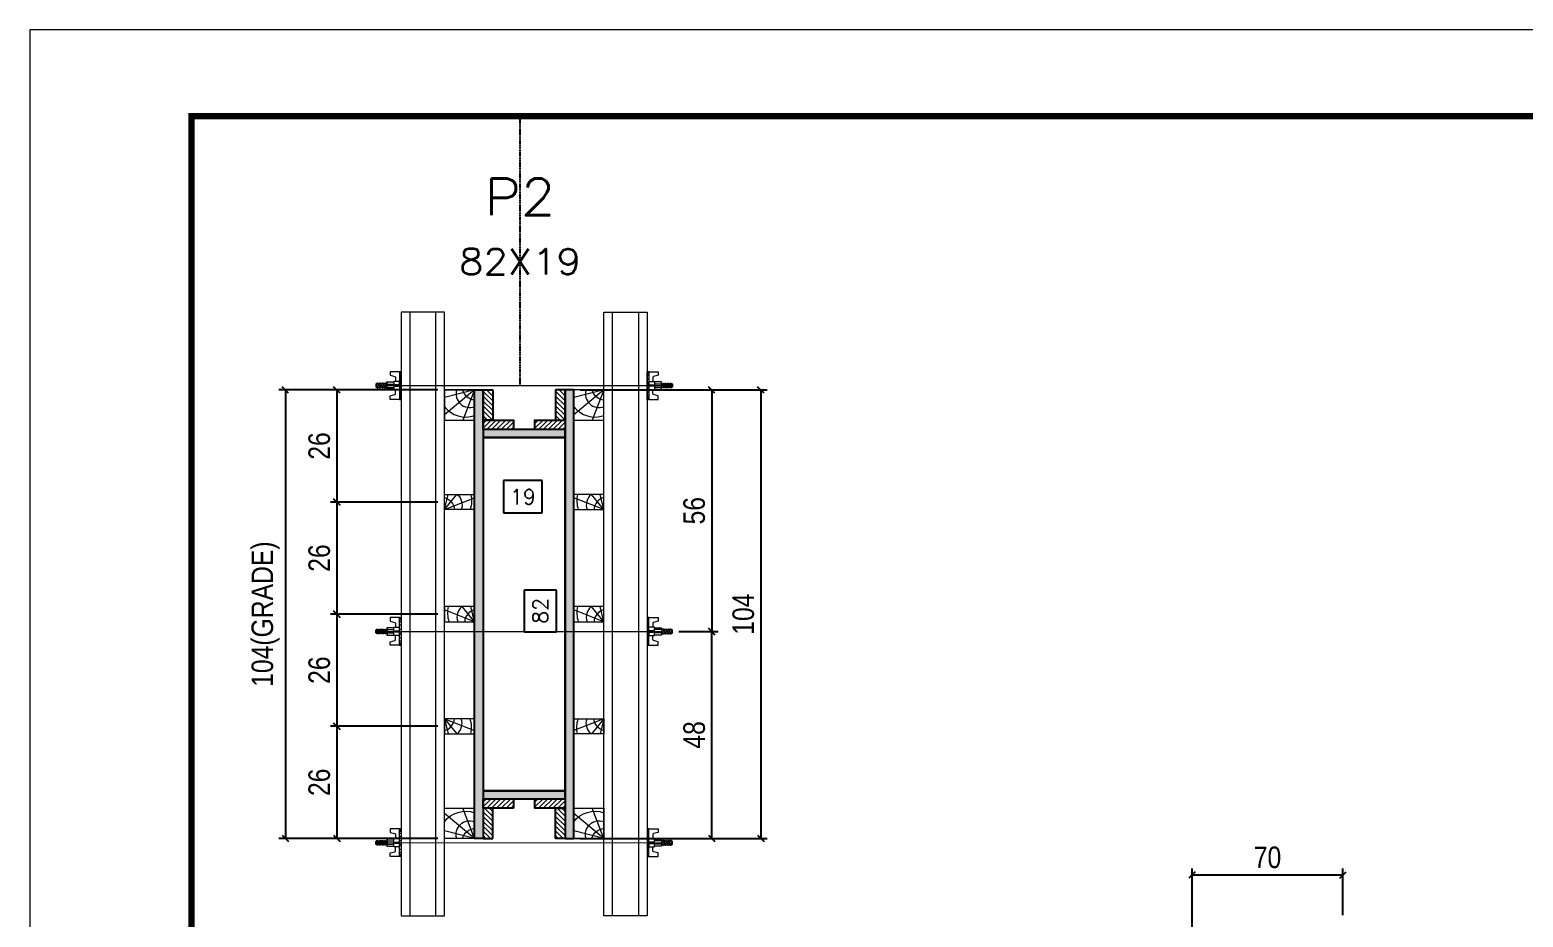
# Model space of a CAD drawing. Extents: x 808 to 7089, y -98 to 17032.
# Drawn here: x 3992 to 4684, y 15472 to 15884 of the extents above; entities that cross this region are included whole.
import ezdxf
from ezdxf.enums import TextEntityAlignment as Align

# ---------------------------------------------------------------- set-up
doc = ezdxf.new("R2010")
doc.units = 0
doc.linetypes.add('DASHED', pattern=[0.75, 0.5, -0.25])
doc.linetypes.add('HIDDEN', pattern=[0.375, 0.25, -0.125])
for name, color, linetype in [('CHAPA', 1, 'Continuous'), ('COTA', 241, 'Continuous'), ('Cota Seção (2x)', 241, 'Continuous'), ('MEIO_PONT', 93, 'Continuous'), ('Painéis', 200, 'Continuous'), ('SARRAFO', 251, 'Continuous'), ('Texto de Titulo', 7, 'Continuous'), ('Texto Qtd Sarr', 242, 'Continuous')]:
    doc.layers.add(name, color=color, linetype=linetype)
for name, color, linetype, lineweight in [('Folhas', 255, 'Continuous', 9), ('Hachura', 251, 'Continuous', 9), ('Madeira', 126, 'Continuous', 18), ('Perfil Metálico', 224, 'Continuous', 18), ('SARRAFO DE PRESSAO', 251, 'DASHED', 9), ('Texto Seção', 7, 'Continuous', 15)]:
    doc.layers.add(name, color=color, linetype=linetype, lineweight=lineweight)
doc.styles.add('COTA TECNICA', font='techl___.ttf', dxfattribs={"height": 10})
doc.styles.add('COTA TECNICA 2X', font='techl___.ttf', dxfattribs={"height": 10})
doc.styles.add('ROMANS', font='romans.shx')
doc.dimstyles.new('PAINEL', dxfattribs={"dimtxt": 10, "dimasz": 3, "dimexe": 3, "dimexo": 3, "dimgap": 3, "dimtad": 1, "dimdec": 1, "dimzin": 12, "dimdsep": 46, "dimtxsty": 'COTA TECNICA', "dimblk1": 'OBLIQUE', "dimblk2": 'OBLIQUE', "dimsah": 1, "dimcen": 0.9, "dimclrd": 4, "dimclre": 4, "dimclrt": 240, "dimadec": 1, "dimazin": 3, "dimtfac": 1, "dimtdec": 1, "dimtmove": 0, "dimatfit": 3, "dimfxl": 1, "dimtolj": 1, "dimtzin": 12, "dimarcsym": 0})
doc.dimstyles.new('SECAO PILAR', dxfattribs={"dimtxt": 10, "dimasz": 3, "dimexe": 3, "dimexo": 3, "dimgap": 3, "dimtad": 1, "dimdec": 1, "dimlfac": 0.5, "dimzin": 12, "dimdsep": 46, "dimtxsty": 'COTA TECNICA 2X', "dimblk1": 'OBLIQUE', "dimblk2": 'OBLIQUE', "dimsah": 1, "dimcen": 0.9, "dimclrd": 256, "dimclre": 256, "dimclrt": 256, "dimadec": 1, "dimazin": 3, "dimtfac": 1, "dimtdec": 1, "dimtmove": 0, "dimatfit": 3, "dimfxl": 1, "dimtolj": 1, "dimtzin": 12, "dimarcsym": 0})
doc.dimstyles.new('SECÇÃO 2', dxfattribs={"dimtxt": 7, "dimasz": 6, "dimexe": 0.18, "dimexo": 2, "dimgap": -4, "dimtad": 3, "dimdec": 1, "dimlfac": 0.5, "dimzin": 12, "dimdsep": 46, "dimtxsty": 'ROMANS', "dimblk": 'ARCHTICK', "dimcen": 0.09, "dimse1": 1, "dimse2": 1, "dimsd1": 1, "dimsd2": 1, "dimclrd": 180, "dimclre": 5, "dimclrt": 1, "dimadec": 0, "dimazin": 3, "dimtfac": 1, "dimtdec": 1, "dimtofl": 0, "dimtmove": 0, "dimatfit": 3, "dimldrblk": 'ARCHTICK', "dimfxl": 1, "dimtolj": 1, "dimtzin": 0, "dimarcsym": 0})
pattern_1 = [(135, (-18689.4149, 25011.8521), (-1.12253202, -1.12253202), [])]
pattern_2 = [(135, (-18689.4149, 24840.8521), (-1.12253202, -1.12253202), [])]

# ---------------------------------------------------------------- blocks, each defined once
blk = doc.blocks.new('9999999999')
at = {"layer": 'Folhas'}
blk.add_lwpolyline([(98138.98, 34190.21), (99623.98, 34190.21), (99623.98, 35240.21), (98138.98, 35240.21)], close=True, dxfattribs=at)
at = {"layer": 'Folhas', "color": 30, "const_width": 3}
blk.add_lwpolyline([(98213.98, 34230.21), (99583.98, 34230.21), (99583.98, 35200.21), (98213.98, 35200.21)], close=True, dxfattribs=at)
blk = doc.blocks.new('*D32')
at = {"layer": 'Cota Seção (2x)', "color": 180, "lineweight": -2, "transparency": 16777216}
for p, q in [((4235.99, 15624.06), (4220.99, 15624.06)), ((4220.99, 15624.06), (4220.99, 15604.73)), ((4235.99, 15604.73), (4235.99, 15624.06)), ((4220.99, 15604.73), (4235.99, 15604.73))]:
    blk.add_line(p, q, dxfattribs=at)
at = {"layer": 'Defpoints', "color": 0, "transparency": 16777216}
for p in [(4201.99, 15694.9), (4201.99, 15530.9), (4239.99, 15530.9)]:
    blk.add_point(p, dxfattribs=at)
at = {"layer": 'Cota Seção (2x)', "color": 1, "transparency": 16777216, "insert": (4228.49, 15614.4), "char_height": 7, "attachment_point": 5, "rotation": 90, "style": 'ROMANS'}
blk.add_mtext('\\A1;82', dxfattribs=at)
blk = doc.blocks.new('_ArchTick')
at = {"color": 0, "linetype": 'ByBlock', "const_width": 0.15}
blk.add_lwpolyline([(-0.5, -0.5), (0.5, 0.5)], dxfattribs=at)
blk = doc.blocks.new('_Oblique')
at = {"color": 0, "linetype": 'ByBlock', "lineweight": -2}
blk.add_line((-0.5, -0.5), (0.5, 0.5), dxfattribs=at)
blk = doc.blocks.new('*D33')
at = {"layer": 'Cota Seção (2x)', "lineweight": -2, "transparency": 16777216}
for p, q in [((4246.99, 15716.9), (4333.77, 15716.9)), ((4330.77, 15716.9), (4330.77, 15508.9)), ((4246.99, 15508.9), (4333.77, 15508.9))]:
    blk.add_line(p, q, dxfattribs=at)
at = {"layer": 'Defpoints', "color": 0, "transparency": 16777216}
for p in [(4243.99, 15716.9), (4243.99, 15508.9), (4330.77, 15508.9)]:
    blk.add_point(p, dxfattribs=at)
at = {"layer": 'Cota Seção (2x)', "lineweight": -2, "transparency": 16777216, "xscale": 3, "yscale": 3, "zscale": 3}
for p, rotation in [((4330.77, 15716.9), 90), ((4330.77, 15508.9), 270)]:
    blk.add_blockref('_Oblique', p, dxfattribs=dict(at, rotation=rotation))
at = {"layer": 'Cota Seção (2x)', "transparency": 16777216, "insert": (4322.67, 15612.9), "char_height": 10, "attachment_point": 5, "rotation": 90, "style": 'COTA TECNICA 2X'}
blk.add_mtext('\\A1;104', dxfattribs=at)
blk = doc.blocks.new('*D34')
at = {"layer": 'Cota Seção (2x)', "lineweight": -2, "transparency": 16777216}
for p, q in [((4280.99, 15716.9), (4311, 15716.9)), ((4308, 15716.9), (4308, 15604.83)), ((4292.79, 15604.83), (4311, 15604.83))]:
    blk.add_line(p, q, dxfattribs=at)
at = {"layer": 'Defpoints', "color": 0, "transparency": 16777216}
for p in [(4277.99, 15716.9), (4289.79, 15604.83), (4308, 15604.83)]:
    blk.add_point(p, dxfattribs=at)
at = {"layer": 'Cota Seção (2x)', "lineweight": -2, "transparency": 16777216, "xscale": 3, "yscale": 3, "zscale": 3}
for p, rotation in [((4308, 15716.9), 90), ((4308, 15604.83), 270)]:
    blk.add_blockref('_Oblique', p, dxfattribs=dict(at, rotation=rotation))
at = {"layer": 'Cota Seção (2x)', "transparency": 16777216, "insert": (4299.89, 15660.87), "char_height": 10, "attachment_point": 5, "rotation": 90, "style": 'COTA TECNICA 2X'}
blk.add_mtext('\\A1;56', dxfattribs=at)
blk = doc.blocks.new('*D35')
at = {"layer": 'Cota Seção (2x)', "lineweight": -2, "transparency": 16777216}
for p, q in [((4292.79, 15604.83), (4311, 15604.83)), ((4308, 15508.9), (4308, 15604.83)), ((4280.99, 15508.9), (4311, 15508.9))]:
    blk.add_line(p, q, dxfattribs=at)
at = {"layer": 'Defpoints', "color": 0, "transparency": 16777216}
for p in [(4289.79, 15604.83), (4308, 15604.83), (4277.99, 15508.9)]:
    blk.add_point(p, dxfattribs=at)
at = {"layer": 'Cota Seção (2x)', "lineweight": -2, "transparency": 16777216, "xscale": 3, "yscale": 3, "zscale": 3}
for p, rotation in [((4308, 15604.83), 90), ((4308, 15508.9), 270)]:
    blk.add_blockref('_Oblique', p, dxfattribs=dict(at, rotation=rotation))
at = {"layer": 'Cota Seção (2x)', "transparency": 16777216, "insert": (4299.9, 15556.87), "char_height": 10, "attachment_point": 5, "rotation": 90, "style": 'COTA TECNICA 2X'}
blk.add_mtext('\\A1;48', dxfattribs=at)
blk = doc.blocks.new('*D36')
at = {"layer": 'Cota Seção (2x)', "color": 180, "lineweight": -2, "transparency": 16777216}
for p, q in [((4229.38, 15674.81), (4211.38, 15674.81)), ((4211.38, 15674.81), (4211.38, 15659.81)), ((4229.38, 15659.81), (4229.38, 15674.81)), ((4211.38, 15659.81), (4229.38, 15659.81))]:
    blk.add_line(p, q, dxfattribs=at)
at = {"layer": 'Defpoints', "color": 0, "transparency": 16777216}
for p in [(4201.99, 15694.9), (4239.99, 15694.9), (4239.99, 15655.81)]:
    blk.add_point(p, dxfattribs=at)
at = {"layer": 'Cota Seção (2x)', "color": 1, "transparency": 16777216, "insert": (4220.38, 15667.31), "char_height": 7, "attachment_point": 5, "style": 'ROMANS'}
blk.add_mtext('\\A1;19', dxfattribs=at)
blk = doc.blocks.new('titulo1')
at = {"layer": 'Defpoints', "color": 252, "linetype": 'HIDDEN', "ltscale": 2}
blk.add_line((0, 0), (0, 125), dxfattribs=at)
at = {"layer": 'Defpoints', "style": 'ROMANS', "oblique": 15}
blk.add_attdef('FOLHA', text='', height=10, dxfattribs=at).set_placement((0, 15.58), align=Align.MIDDLE_CENTER)
at = {"layer": 'Texto Qtd Sarr', "color": 3, "style": 'ROMANS', "oblique": 15}
for tag, height, p in [('TITULO', 17, (0, 71.45)), ('SEÇÃO', 12, (0, 41.55))]:
    blk.add_attdef(tag, text='', height=height, dxfattribs=at).set_placement(p, align=Align.MIDDLE_CENTER)
blk = doc.blocks.new('PONTALETE')
at = {"layer": 'Madeira'}
for q in [(2.71, 7), (7, 5.76), (7, 1.74)]:
    blk.add_line((0, 0), q, dxfattribs=at)
blk.add_lwpolyline([(0, 0), (7, 0), (7, 7), (0, 7)], close=True, dxfattribs=at)
for centre, radius, start, end in [((2.04, 0.06), 6.23, 37.2818, 109.0913), ((1.09, 0.9), 3.19, 343.603, 109.9847), ((-0.21, -0.78), 3.09, 14.6322, 86.0383)]:
    blk.add_arc(centre, radius, start, end, dxfattribs=at)
blk = doc.blocks.new('*D37')
at = {"layer": 'Cota Seção (2x)', "lineweight": -2, "transparency": 16777216}
for p, q in [((4180.99, 15716.9), (4107.22, 15716.9)), ((4110.22, 15716.9), (4110.22, 15508.9)), ((4180.99, 15508.9), (4107.22, 15508.9))]:
    blk.add_line(p, q, dxfattribs=at)
at = {"layer": 'Defpoints', "color": 0, "transparency": 16777216}
for p in [(4183.99, 15716.9), (4110.22, 15508.9), (4183.99, 15508.9)]:
    blk.add_point(p, dxfattribs=at)
at = {"layer": 'Cota Seção (2x)', "lineweight": -2, "transparency": 16777216, "xscale": 3, "yscale": 3, "zscale": 3}
for p, rotation in [((4110.22, 15716.9), 90), ((4110.22, 15508.9), 270)]:
    blk.add_blockref('_Oblique', p, dxfattribs=dict(at, rotation=rotation))
at = {"layer": 'Cota Seção (2x)', "transparency": 16777216, "insert": (4101, 15612.9), "char_height": 10, "attachment_point": 5, "rotation": 90, "style": 'COTA TECNICA 2X'}
blk.add_mtext('\\A1;104(GRADE)', dxfattribs=at)
blk = doc.blocks.new('*D38')
at = {"layer": 'Cota Seção (2x)', "lineweight": -2, "transparency": 16777216}
for p, q in [((4180.99, 15560.9), (4131.06, 15560.9)), ((4134.06, 15560.9), (4134.06, 15508.9)), ((4180.99, 15508.9), (4131.06, 15508.9))]:
    blk.add_line(p, q, dxfattribs=at)
at = {"layer": 'Defpoints', "color": 0, "transparency": 16777216}
for p in [(4183.99, 15560.9), (4134.06, 15508.9), (4183.99, 15508.9)]:
    blk.add_point(p, dxfattribs=at)
at = {"layer": 'Cota Seção (2x)', "lineweight": -2, "transparency": 16777216, "xscale": 3, "yscale": 3, "zscale": 3}
for p, rotation in [((4134.06, 15560.9), 90), ((4134.06, 15508.9), 270)]:
    blk.add_blockref('_Oblique', p, dxfattribs=dict(at, rotation=rotation))
at = {"layer": 'Cota Seção (2x)', "transparency": 16777216, "insert": (4125.96, 15534.9), "char_height": 10, "attachment_point": 5, "rotation": 90, "style": 'COTA TECNICA 2X'}
blk.add_mtext('\\A1;26', dxfattribs=at)
blk = doc.blocks.new('MEIO PONTALETE')
at = {"layer": 'Madeira'}
for q in [(2.71, 7), (3.5, 2.88), (3.5, 0.87)]:
    blk.add_line((0, 0), q, dxfattribs=at)
blk.add_lwpolyline([(0, 0), (3.5, 0), (3.5, 7), (0, 7)], close=True, dxfattribs=at)
for centre, radius, start, end in [((2.04, 0.06), 6.23, 76.4499, 109.0913), ((1.09, 0.9), 3.19, 40.9063, 109.9847), ((-0.21, -0.78), 3.09, 14.6322, 86.0383)]:
    blk.add_arc(centre, radius, start, end, dxfattribs=at)
blk = doc.blocks.new('C')
at = {"layer": 'Hachura', "color": 0}
for p, q in [((0, 3.22), (0, -3.22)), ((0.45, 3.22), (0, 3.22)), ((0.46, 3.16), (0, 3.16)), ((0.46, 3.05), (0, 3.05)), ((0.46, 2.88), (0, 2.88)), ((0, 2.75), (0, -1.16)), ((0.46, 2.65), (0, 2.65)), ((0.46, 2.23), (0, 2.23)), ((0.46, 1.51), (0, 1.51)), ((0.39, 0.49), (0.17, 0.49)), ((0.45, -3.23), (0.45, 3.22)), ((0.45, 3.22), (2.58, 3.22)), ((1.74, 0.97), (0.45, 0.97)), ((1.45, 0.1), (0.45, 0.1)), ((1.35, 1.94), (1.35, 0.96)), ((2.58, 2.39), (1.47, 2.09)), ((1.74, -0.97), (1.74, 0.97)), ((1.74, 0.97), (1.74, 0.84)), ((1.74, 0.97), (1.74, 0.84)), ((1.74, 0.84), (3.35, 0.84)), ((3.35, 0.45), (1.74, 0.45)), ((2.58, 3.22), (2.58, 2.39)), ((3.32, 0.84), (3.32, -0.84)), ((3.35, 0.84), (3.35, -0.84)), ((3.68, 0.45), (3.35, 0.45)), ((3.84, -0.52), (3.35, 0.45)), ((3.35, 0.06), (3.67, -0.57)), ((3.68, 0.45), (4.16, -0.52)), ((3.72, 0.5), (4.25, -0.57)), ((4.37, -0.55), (3.83, 0.53)), ((4.15, 0.45), (3.93, 0.45)), ((4.42, -0.52), (3.93, 0.45)), ((4.15, 0.45), (4.26, 0.45)), ((4.26, 0.45), (4.74, -0.52)), ((4.3, 0.5), (4.83, -0.57)), ((4.95, -0.55), (4.41, 0.53)), ((4.51, 0.45), (4.84, 0.45)), ((5, -0.52), (4.51, 0.45)), ((4.84, 0.45), (5.32, -0.52)), ((4.88, 0.5), (5.41, -0.57)), ((5.53, -0.55), (4.99, 0.53)), ((5.58, -0.52), (5.09, 0.45)), ((5.42, 0.45), (5.09, 0.45)), ((5.58, -0.52), (5.09, 0.45)), ((5.42, 0.45), (5.74, -0.19)), ((5.46, 0.5), (5.74, -0.07)), ((5.74, 0.19), (5.57, 0.53)), ((5.74, 0.32), (5.68, 0.45)), ((5.68, 0.45), (5.74, 0.45)), ((5.74, 0.45), (5.9, 0.29)), ((5.74, 0.45), (5.74, -0.52)), ((5.9, -0.36), (5.9, 0.29)), ((0.45, 0), (0, 0)), ((0.46, -1.52), (0, -1.52)), ((0.46, -2.23), (0, -2.23)), ((0.46, -2.65), (0, -2.65)), ((0.46, -2.88), (0, -2.88)), ((0.46, -3.05), (0, -3.05)), ((0.46, -3.16), (0, -3.16)), ((0, -3.22), (2.57, -3.22)), ((0.08, -0.48), (0.29, -0.48)), ((0.29, -0.48), (0.4, -0.48)), ((0.45, 0), (0.45, -0.97)), ((0.45, -0.16), (1.45, -0.16)), ((0.45, -0.65), (0.45, -0.32)), ((0.45, -3.23), (0.45, -0.65)), ((0.45, -0.97), (1.74, -0.97)), ((1.35, -1.94), (1.35, -0.97)), ((2.58, -2.39), (1.47, -2.1)), ((3.35, -0.32), (1.74, -0.32)), ((3.35, -0.84), (1.74, -0.84)), ((2.58, -3.23), (2.58, -2.39)), ((3.35, -0.07), (3.58, -0.52)), ((3.35, -0.52), (3.58, -0.52)), ((3.84, -0.52), (4.16, -0.52)), ((4.42, -0.52), (4.74, -0.52)), ((4.63, -0.52), (4.74, -0.52)), ((5, -0.52), (5.32, -0.52)), ((5.58, -0.52), (5.74, -0.52)), ((5.74, -0.52), (5.9, -0.36)), ((5.74, -0.52), (5.74, -0.52))]:
    blk.add_line(p, q, dxfattribs=at)
for centre, radius, start, end in [((1.52, 1.94), 0.161, 104.7436, 180), ((1.44, -0.03), 0.129, 272.695, 87.305), ((3.81, 0.39), 0.143, 25.5688, 154.4312), ((4.39, 0.39), 0.143, 25.5688, 154.4312), ((4.97, 0.39), 0.143, 25.5688, 154.4312), ((5.55, 0.39), 0.143, 25.5688, 154.4312), ((0.17, -0.37), 0.174, 221.744, 317.8592), ((1.52, -1.94), 0.161, 180, 255.2564), ((3.71, -0.4), 0.174, 222.1408, 318.256), ((4.29, -0.4), 0.174, 222.1408, 318.256), ((4.87, -0.4), 0.174, 222.1408, 318.256), ((5.45, -0.4), 0.174, 222.1408, 318.256), ((5.61, -0.4), 0.174, 317.8592, 318.256)]:
    blk.add_arc(centre, radius, start, end, dxfattribs=at)
blk = doc.blocks.new('*D39')
at = {"layer": 'COTA', "lineweight": -2, "transparency": 16777216}
for p, q in [((4180.99, 15716.9), (4131.06, 15716.9)), ((4134.06, 15716.9), (4134.06, 15664.9)), ((4180.99, 15664.9), (4131.06, 15664.9))]:
    blk.add_line(p, q, dxfattribs=at)
at = {"layer": 'Defpoints', "color": 0, "transparency": 16777216}
for p in [(4183.99, 15716.9), (4134.06, 15664.9), (4183.99, 15664.9)]:
    blk.add_point(p, dxfattribs=at)
at = {"layer": 'COTA', "lineweight": -2, "transparency": 16777216, "xscale": 3, "yscale": 3, "zscale": 3}
for p, rotation in [((4134.06, 15716.9), 90), ((4134.06, 15664.9), 270)]:
    blk.add_blockref('_Oblique', p, dxfattribs=dict(at, rotation=rotation))
at = {"layer": 'COTA', "transparency": 16777216, "insert": (4125.96, 15690.9), "char_height": 10, "attachment_point": 5, "rotation": 90, "style": 'COTA TECNICA 2X'}
blk.add_mtext('\\A1;26', dxfattribs=at)
blk = doc.blocks.new('*D40')
at = {"layer": 'Cota Seção (2x)', "lineweight": -2, "transparency": 16777216}
for p, q in [((4180.99, 15664.9), (4131.06, 15664.9)), ((4134.06, 15664.9), (4134.06, 15612.9)), ((4180.99, 15612.9), (4131.06, 15612.9))]:
    blk.add_line(p, q, dxfattribs=at)
at = {"layer": 'Defpoints', "color": 0, "transparency": 16777216}
for p in [(4183.99, 15664.9), (4134.06, 15612.9), (4183.99, 15612.9)]:
    blk.add_point(p, dxfattribs=at)
at = {"layer": 'Cota Seção (2x)', "lineweight": -2, "transparency": 16777216, "xscale": 3, "yscale": 3, "zscale": 3}
for p, rotation in [((4134.06, 15664.9), 90), ((4134.06, 15612.9), 270)]:
    blk.add_blockref('_Oblique', p, dxfattribs=dict(at, rotation=rotation))
at = {"layer": 'Cota Seção (2x)', "transparency": 16777216, "insert": (4125.96, 15638.9), "char_height": 10, "attachment_point": 5, "rotation": 90, "style": 'COTA TECNICA 2X'}
blk.add_mtext('\\A1;26', dxfattribs=at)
blk = doc.blocks.new('*D49')
at = {"layer": 'Cota Seção (2x)', "lineweight": -2, "transparency": 16777216}
for p, q in [((4180.99, 15612.9), (4131.06, 15612.9)), ((4134.06, 15612.9), (4134.06, 15560.9)), ((4180.99, 15560.9), (4131.06, 15560.9))]:
    blk.add_line(p, q, dxfattribs=at)
at = {"layer": 'Defpoints', "color": 0, "transparency": 16777216}
for p in [(4183.99, 15612.9), (4134.06, 15560.9), (4183.99, 15560.9)]:
    blk.add_point(p, dxfattribs=at)
at = {"layer": 'Cota Seção (2x)', "lineweight": -2, "transparency": 16777216, "xscale": 3, "yscale": 3, "zscale": 3}
for p, rotation in [((4134.06, 15612.9), 90), ((4134.06, 15560.9), 270)]:
    blk.add_blockref('_Oblique', p, dxfattribs=dict(at, rotation=rotation))
at = {"layer": 'Cota Seção (2x)', "transparency": 16777216, "insert": (4125.96, 15586.9), "char_height": 10, "attachment_point": 5, "rotation": 90, "style": 'COTA TECNICA 2X'}
blk.add_mtext('\\A1;26', dxfattribs=at)
blk = doc.blocks.new('*D130')
at = {"layer": 'COTA', "color": 4, "lineweight": -2, "transparency": 16777216}
for p, q in [((4530.84, 15455.32), (4530.84, 15494.92)), ((4530.84, 15491.92), (4600.84, 15491.92)), ((4600.84, 15473.32), (4600.84, 15494.92))]:
    blk.add_line(p, q, dxfattribs=at)
at = {"layer": 'Defpoints', "color": 0, "transparency": 16777216}
for p in [(4600.84, 15491.92), (4600.84, 15470.32), (4530.84, 15452.32)]:
    blk.add_point(p, dxfattribs=at)
at = {"layer": 'COTA', "color": 4, "lineweight": -2, "transparency": 16777216, "xscale": 3, "yscale": 3, "zscale": 3, "rotation": 180}
blk.add_blockref('_Oblique', (4530.84, 15491.92), dxfattribs=at)
at = {"layer": 'COTA', "color": 4, "lineweight": -2, "transparency": 16777216, "xscale": 3, "yscale": 3, "zscale": 3}
blk.add_blockref('_Oblique', (4600.84, 15491.92), dxfattribs=at)
at = {"layer": 'COTA', "color": 240, "transparency": 16777216, "insert": (4565.84, 15500.02), "char_height": 10, "attachment_point": 5, "style": 'COTA TECNICA'}
blk.add_mtext('\\A1;70', dxfattribs=at)

msp = doc.modelspace()

# ---------------------------------------------------------------- hatches: boundary and pattern name
at = {"layer": 'Hachura'}
h = msp.add_hatch(color=256, dxfattribs=at)
h.dxf.hatch_style = 1
h.paths.add_polyline_path([(4201.99, 15508.9), (4197.99, 15508.9), (4197.99, 15716.9), (4201.99, 15716.9)])
h = msp.add_hatch(color=256, dxfattribs=at)
h.dxf.hatch_style = 1
h.paths.add_polyline_path([(4201.99, 15508.9), (4197.99, 15508.9), (4197.99, 15716.9), (4201.99, 15716.9)])
h = msp.add_hatch(dxfattribs=at)
h.set_pattern_fill('ANSI31', color=256, scale=0.5, angle=90, style=0)
h.set_pattern_definition(pattern_2)
h.paths.add_polyline_path([(4201.99, 15702.9), (4206.39, 15702.9), (4206.39, 15716.9), (4201.99, 15716.9)])
h = msp.add_hatch(dxfattribs=at)
h.set_pattern_fill('ANSI31', color=256, scale=0.5, angle=90, style=0)
h.set_pattern_definition(pattern_2)
h.paths.add_polyline_path([(4239.99, 15702.9), (4235.59, 15702.9), (4235.59, 15716.9), (4239.99, 15716.9)])
h = msp.add_hatch(color=256, dxfattribs=at)
h.dxf.hatch_style = 1
h.paths.add_polyline_path([(4239.99, 15508.9), (4243.99, 15508.9), (4243.99, 15716.9), (4239.99, 15716.9)])
h = msp.add_hatch(color=256, dxfattribs=at)
h.dxf.hatch_style = 1
h.paths.add_polyline_path([(4239.99, 15508.9), (4243.99, 15508.9), (4243.99, 15716.9), (4239.99, 15716.9)])
h = msp.add_hatch(dxfattribs=at)
h.set_pattern_fill('ANSI31', color=256, scale=0.5, angle=540, style=0)
h.set_pattern_definition([(225, (-5286.9586, -7226.5079), (1.12253202, -1.12253202), [])])
h.paths.add_polyline_path([(4201.99, 15702.9), (4201.99, 15698.5), (4215.99, 15698.5), (4215.99, 15702.9)])
h = msp.add_hatch(color=256, dxfattribs=at)
h.dxf.hatch_style = 1
h.paths.add_polyline_path([(4201.99, 15698.5), (4201.99, 15694.9), (4239.99, 15694.9), (4239.99, 15698.5)])
h = msp.add_hatch(color=256, dxfattribs=at)
h.dxf.hatch_style = 1
h.paths.add_polyline_path([(4201.99, 15698.5), (4201.99, 15694.9), (4239.99, 15694.9), (4239.99, 15698.5)])
h = msp.add_hatch(dxfattribs=at)
h.set_pattern_fill('ANSI31', color=256, scale=0.5, angle=540, style=0)
h.set_pattern_definition([(225, (-5262.9586, -7226.5079), (1.12253202, -1.12253202), [])])
h.paths.add_polyline_path([(4225.99, 15702.9), (4225.99, 15698.5), (4239.99, 15698.5), (4239.99, 15702.9)])
h = msp.add_hatch(color=256, dxfattribs=at)
h.dxf.hatch_style = 1
h.paths.add_polyline_path([(4201.99, 15530.9), (4201.99, 15527.3), (4239.99, 15527.3), (4239.99, 15530.9)])
h = msp.add_hatch(color=256, dxfattribs=at)
h.dxf.hatch_style = 1
h.paths.add_polyline_path([(4201.99, 15530.9), (4201.99, 15527.3), (4239.99, 15527.3), (4239.99, 15530.9)])
h = msp.add_hatch(dxfattribs=at)
h.set_pattern_fill('ANSI31', color=256, scale=0.5, angle=540, style=0)
h.set_pattern_definition([(225, (-5286.9586, -7402.1079), (1.12253202, -1.12253202), [])])
h.paths.add_polyline_path([(4201.99, 15527.3), (4201.99, 15522.9), (4215.99, 15522.9), (4215.99, 15527.3)])
h = msp.add_hatch(dxfattribs=at)
h.set_pattern_fill('ANSI31', color=256, scale=0.5, angle=540, style=0)
h.set_pattern_definition([(225, (-5262.9586, -7402.1079), (1.12253202, -1.12253202), [])])
h.paths.add_polyline_path([(4225.99, 15527.3), (4225.99, 15522.9), (4239.99, 15522.9), (4239.99, 15527.3)])
h = msp.add_hatch(dxfattribs=at)
h.set_pattern_fill('ANSI31', color=256, scale=0.5, angle=90, style=0)
h.set_pattern_definition(pattern_1)
h.paths.add_polyline_path([(4201.99, 15522.9), (4206.39, 15522.9), (4206.39, 15508.9), (4201.99, 15508.9)])
h = msp.add_hatch(dxfattribs=at)
h.set_pattern_fill('ANSI31', color=256, scale=0.5, angle=90, style=0)
h.set_pattern_definition(pattern_1)
h.paths.add_polyline_path([(4239.99, 15522.9), (4235.59, 15522.9), (4235.59, 15508.9), (4239.99, 15508.9)])

# ---------------------------------------------------------------- linework, layer by layer
at = {"layer": 'CHAPA'}
for points in [[(4201.99, 15508.9), (4197.99, 15508.9), (4197.99, 15716.9), (4201.99, 15716.9)], [(4201.99, 15508.9), (4197.99, 15508.9), (4197.99, 15716.9), (4201.99, 15716.9)], [(4239.99, 15508.9), (4243.99, 15508.9), (4243.99, 15716.9), (4239.99, 15716.9)], [(4239.99, 15508.9), (4243.99, 15508.9), (4243.99, 15716.9), (4239.99, 15716.9)], [(4201.99, 15698.5), (4201.99, 15694.9), (4239.99, 15694.9), (4239.99, 15698.5)], [(4201.99, 15698.5), (4201.99, 15694.9), (4239.99, 15694.9), (4239.99, 15698.5)], [(4201.99, 15530.9), (4201.99, 15527.3), (4239.99, 15527.3), (4239.99, 15530.9)], [(4201.99, 15530.9), (4201.99, 15527.3), (4239.99, 15527.3), (4239.99, 15530.9)]]:
    msp.add_lwpolyline(points, close=True, dxfattribs=at)
at = {"layer": 'Hachura'}
for p, q in [((4153.19, 15718.9), (4284.99, 15718.91)), ((4153.19, 15604.9), (4284.99, 15604.89)), ((4153.19, 15506.9), (4284.99, 15506.89))]:
    msp.add_line(p, q, dxfattribs=at)
at = {"layer": 'Madeira'}
for points in [[(4197.99, 15508.9), (4183.99, 15508.9), (4183.99, 15716.9), (4197.99, 15716.9)], [(4243.99, 15508.9), (4257.99, 15508.9), (4257.99, 15716.9), (4243.99, 15716.9)]]:
    msp.add_lwpolyline(points, close=True, dxfattribs=at)
at = {"layer": 'Painéis'}
msp.add_lwpolyline([(4239.99, 15694.9), (4201.99, 15694.9), (4201.99, 15530.9), (4239.99, 15530.9)], close=True, dxfattribs=at)
at = {"layer": 'Perfil Metálico'}
for points in [[(4163.99, 15472.9), (4183.99, 15472.9), (4183.99, 15752.9), (4163.99, 15752.9)], [(4179.99, 15752.9), (4167.99, 15752.9), (4167.99, 15472.9), (4179.99, 15472.9)], [(4277.99, 15472.9), (4257.99, 15472.9), (4257.99, 15752.9), (4277.99, 15752.9)], [(4261.99, 15752.9), (4273.99, 15752.9), (4273.99, 15472.9), (4261.99, 15472.9)]]:
    msp.add_lwpolyline(points, close=True, dxfattribs=at)
at = {"layer": 'SARRAFO'}
for points in [[(4206.39, 15716.9), (4206.39, 15702.9), (4201.99, 15702.9), (4201.99, 15716.9)], [(4235.59, 15716.9), (4235.59, 15702.9), (4239.99, 15702.9), (4239.99, 15716.9)], [(4215.99, 15698.5), (4201.99, 15698.5), (4201.99, 15702.9), (4215.99, 15702.9)], [(4215.99, 15698.5), (4201.99, 15698.5), (4201.99, 15702.9), (4215.99, 15702.9)], [(4239.99, 15698.5), (4225.99, 15698.5), (4225.99, 15702.9), (4239.99, 15702.9)], [(4239.99, 15698.5), (4225.99, 15698.5), (4225.99, 15702.9), (4239.99, 15702.9)], [(4215.99, 15522.9), (4201.99, 15522.9), (4201.99, 15527.3), (4215.99, 15527.3)], [(4215.99, 15522.9), (4201.99, 15522.9), (4201.99, 15527.3), (4215.99, 15527.3)], [(4239.99, 15522.9), (4225.99, 15522.9), (4225.99, 15527.3), (4239.99, 15527.3)], [(4239.99, 15522.9), (4225.99, 15522.9), (4225.99, 15527.3), (4239.99, 15527.3)], [(4206.39, 15508.9), (4206.39, 15522.9), (4201.99, 15522.9), (4201.99, 15508.9)], [(4235.59, 15508.9), (4235.59, 15522.9), (4239.99, 15522.9), (4239.99, 15508.9)]]:
    msp.add_lwpolyline(points, close=True, dxfattribs=at)

# ---------------------------------------------------------------- block references
at = {"layer": 'Hachura', "linetype": 'Continuous', "yscale": 2, "zscale": 2, "rotation": 180}
for p, xscale in [((4163.99, 15718.9), 2), ((4277.99, 15718.9), -2)]:
    msp.add_blockref('C', p, dxfattribs=dict(at, xscale=xscale))
at = {"layer": 'Hachura', "linetype": 'Continuous', "yscale": 2, "zscale": 2}
for p, xscale in [((4163.99, 15604.9), -2), ((4277.99, 15604.9), 2), ((4163.99, 15506.9), -2), ((4277.99, 15506.9), 2)]:
    msp.add_blockref('C', p, dxfattribs=dict(at, xscale=xscale))
at = {"layer": 'MEIO_PONT'}
for name, p, xscale, yscale, zscale, rotation in [('PONTALETE', (4197.99, 15716.9), 2, 2, 2, 180), ('PONTALETE', (4257.99, 15716.9), 2, 2, 2, 180), ('MEIO PONTALETE', (4183.99, 15661.4), -1.999999997962732, 1.999999997962732, 1.999999997962732, 270), ('MEIO PONTALETE', (4257.99, 15661.4), 1.999999997962732, 1.999999997962732, 1.999999997962732, 90.00000000000001), ('MEIO PONTALETE', (4197.99, 15609.4), 1.999999997962732, 1.999999997962732, 1.999999997962732, 90.00000000000001), ('MEIO PONTALETE', (4257.99, 15609.4), 1.999999997962732, 1.999999997962732, 1.999999997962732, 90.00000000000001), ('MEIO PONTALETE', (4183.99, 15564.4), 1.999999997962732, 1.999999997962732, 1.999999997962732, 270), ('MEIO PONTALETE', (4257.99, 15564.4), -1.999999997962732, 1.999999997962732, 1.999999997962732, 90)]:
    msp.add_blockref(name, p, dxfattribs=dict(at, xscale=xscale, yscale=yscale, zscale=zscale, rotation=rotation))
at = {"layer": 'MEIO_PONT', "xscale": -2, "yscale": 2, "zscale": 2}
for p in [(4197.99, 15508.9), (4257.99, 15508.9)]:
    msp.add_blockref('PONTALETE', p, dxfattribs=at)
at = {"layer": 'SARRAFO DE PRESSAO', "color": 6, "linetype": 'ByBlock'}
msp.add_blockref('9999999999', (-94147.31, -19356.3), dxfattribs=at)
at = {"layer": 'Texto Seção'}
ref = msp.add_blockref('titulo1', (4219.09, 15718.91), dxfattribs=at)
ref.add_attrib('TITULO', 'P2', dxfattribs={"layer": 'Texto de Titulo', "color": 7, "height": 17, "style": 'ROMANS', "width": 1.1}).set_placement((4219.09, 15806.41), align=Align.MIDDLE_CENTER)
ref.add_attrib('SEÇÃO', '82X19', dxfattribs={"layer": 'Texto de Titulo', "color": 7, "height": 12, "style": 'ROMANS', "width": 1.1}).set_placement((4219.09, 15776.41), align=Align.MIDDLE_CENTER)

# ---------------------------------------------------------------- dimensions: what is measured, and where the dimension line sits
at = {"layer": 'COTA'}
dim = msp.add_linear_dim(base=(4134.06, 15664.9), p1=(4183.99, 15716.9), p2=(4183.99, 15664.9), angle=270, dimstyle='SECAO PILAR', dxfattribs=at)
dim.commit()
dim.dimension.update_dxf_attribs({"geometry": '*D39', "text_midpoint": (4125.96, 15690.9)})
dim = msp.add_linear_dim(base=(4600.84, 15491.92), p1=(4530.84, 15452.32), p2=(4600.84, 15470.32), dimstyle='PAINEL', dxfattribs=at)
dim.commit()
dim.dimension.update_dxf_attribs({"geometry": '*D130', "text_midpoint": (4565.84, 15500.02)})
at = {"layer": 'Cota Seção (2x)', "color": 241}
dim = msp.add_linear_dim(base=(4110.22, 15508.9), p1=(4183.99, 15716.9), p2=(4183.99, 15508.9), angle=270, text='<>(GRADE)', dimstyle='SECAO PILAR', dxfattribs=at)
dim.commit()
dim.dimension.update_dxf_attribs({"geometry": '*D37', "text_midpoint": (4101, 15612.9)})
for base, p1, p2, angle, picture, middle in [((4330.77, 15508.9), (4243.99, 15716.9), (4243.99, 15508.9), 270, '*D33', (4322.67, 15612.9)), ((4308, 15604.83), (4277.99, 15716.9), (4289.79, 15604.83), 270, '*D34', (4299.89, 15660.87)), ((4134.06, 15612.9), (4183.99, 15664.9), (4183.99, 15612.9), 270, '*D40', (4125.96, 15638.9)), ((4134.06, 15560.9), (4183.99, 15612.9), (4183.99, 15560.9), 90, '*D49', (4125.96, 15586.9)), ((4308, 15604.83), (4277.99, 15508.9), (4289.79, 15604.83), 90, '*D35', (4299.9, 15556.87)), ((4134.06, 15508.9), (4183.99, 15560.9), (4183.99, 15508.9), 270, '*D38', (4125.96, 15534.9))]:
    dim = msp.add_linear_dim(base=base, p1=p1, p2=p2, angle=angle, dimstyle='SECAO PILAR', dxfattribs=at)
    dim.commit()
    dim.dimension.update_dxf_attribs({"geometry": picture, "text_midpoint": middle})
dim = msp.add_linear_dim(base=(4239.99, 15530.9), p1=(4201.99, 15694.9), p2=(4201.99, 15530.9), angle=270, dimstyle='SECÇÃO 2', dxfattribs=at)
dim.commit()
dim.dimension.update_dxf_attribs({"geometry": '*D32', "text_midpoint": (4239.99, 15614.4), "dimtype": 160})
dim = msp.add_linear_dim(base=(4239.99, 15655.81), p1=(4201.99, 15694.9), p2=(4239.99, 15694.9), dimstyle='SECÇÃO 2', dxfattribs=at)
dim.commit()
dim.dimension.update_dxf_attribs({"geometry": '*D36', "text_midpoint": (4220.38, 15655.81), "dimtype": 160})

doc.saveas('drawing.dxf')
